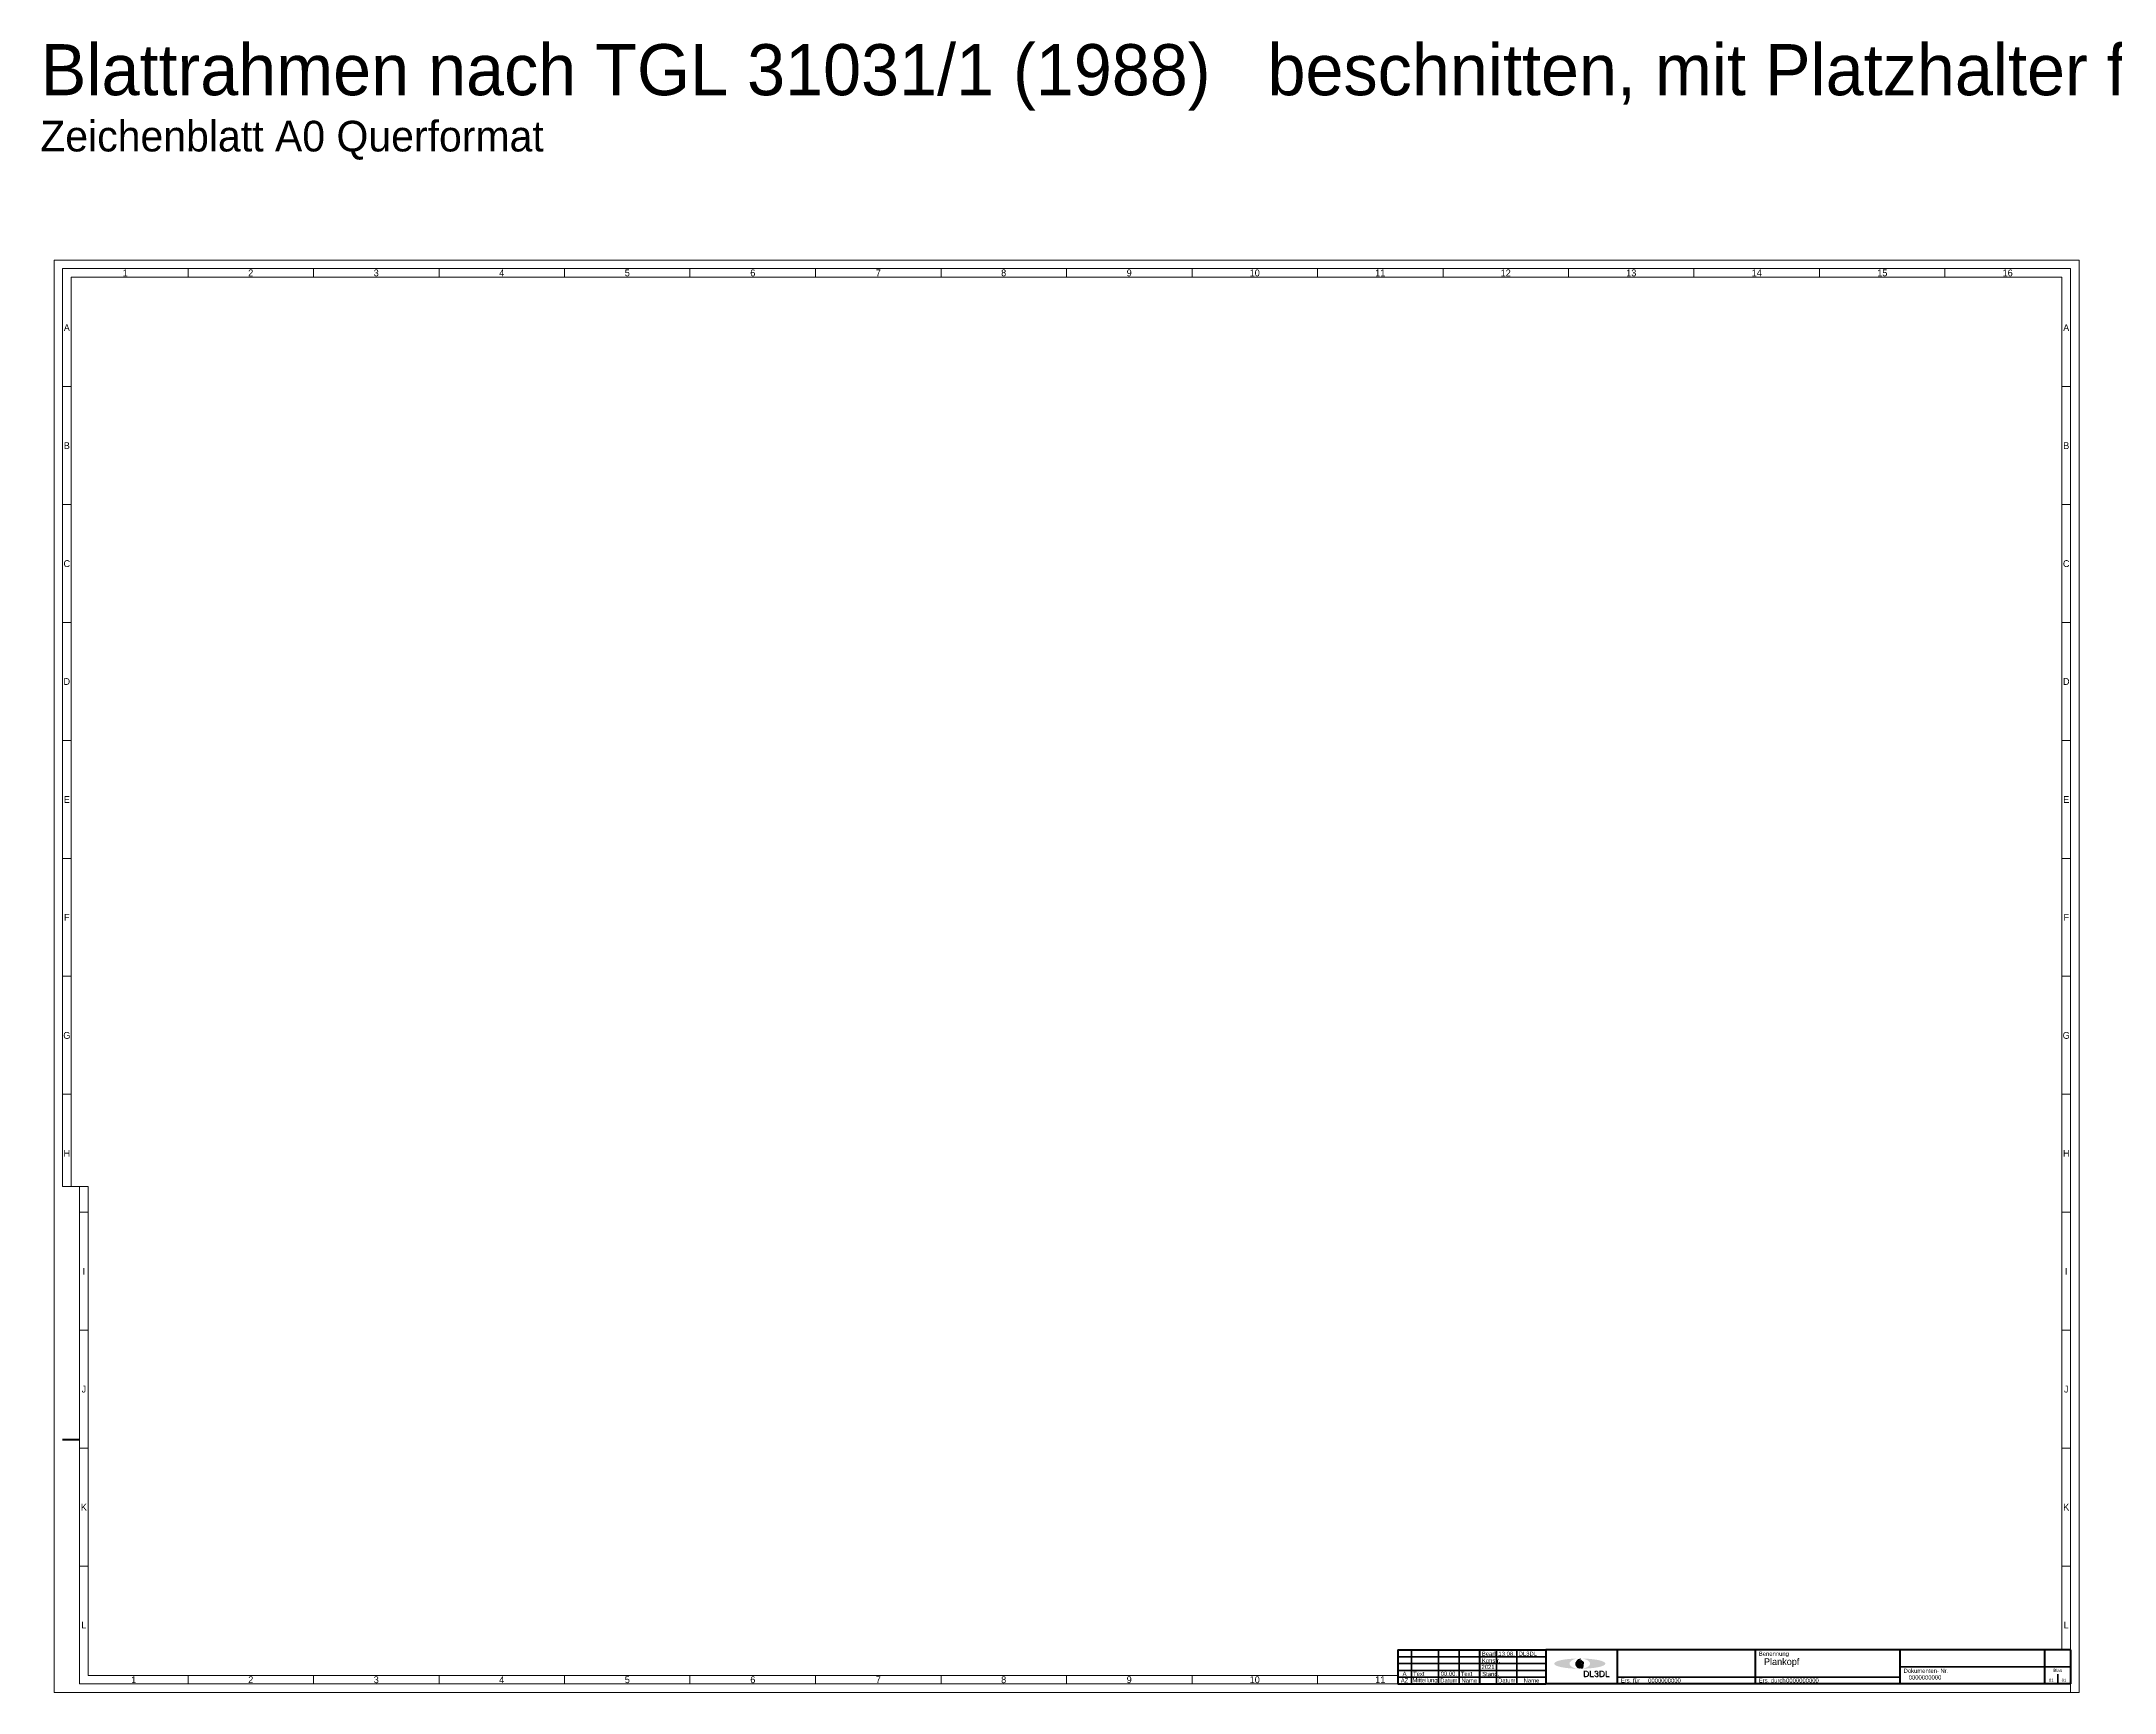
# Model space of a CAD drawing. Header units: millimetres. Extents: x -2 to 4162, y -72 to 4282.
# Drawn here: x -1 to 1216, y 851 to 1821 of the extents above; entities that cross this region are included whole.
import ezdxf
from ezdxf.enums import TextEntityAlignment as Align

# ---------------------------------------------------------------- set-up
doc = ezdxf.new("R2010")
doc.units = ezdxf.units.MM
for name, color, linetype, lineweight, true_color in [('_Logo_A_oval', 1, 'Continuous', 5, 0xff0000), ('_Logo_B_oval', 30, 'Continuous', 5, 0xff7f00), ('_Logo_C_oval', 16, 'Continuous', 5, 0x4c0000), ('_Logo_Phoenix', 96, 'Continuous', 5, 0x004c00), ('_Logo_Text1', 5, 'Continuous', 5, 0x0000ff), ('_Logo_Text2', 1, 'Continuous', 5, 0xff0000), ('Begrenzungslinie Felder', 5, 'Continuous', 50, 0x0000ff), ('Begrenzungslinie Schriftfeld', 30, 'Continuous', 100, 0xff7f00), ('Blattformate', 2, 'Continuous', 5, 0xffff00), ('Hilfe', 6, 'Continuous', 5, 0xff00ff), ('Legende', 7, 'Continuous', 5, 0x000000), ('Lochung', 94, 'Continuous', 50, 0x008000), ('Text_Ausgef', 3, 'Continuous', 5, 0x00ff00), ('Text_Vorgabe', 1, 'Continuous', 5, 0xff0000), ('Zeichnungsrahmen_1', 7, 'Continuous', 5, 0x000000), ('Zeilenlinie', 134, 'Continuous', 35, 0x008080)]:
    doc.layers.add(name, color=color, linetype=linetype, lineweight=lineweight, true_color=true_color)
doc.styles.add('textstyle111', font='')
doc.styles.add('textstyle112', font='')
doc.styles.add('textstyle113', font='')
doc.styles.add('textstyle114', font='')
doc.styles.add('textstyle129', font='')
doc.styles.add('textstyle169', font='')
doc.styles.add('textstyle170', font='')
doc.styles.add('textstyle295', font='')
doc.styles.add('textstyle296', font='')
doc.styles.add('textstyle321', font='')
doc.styles.add('textstyle327', font='')
doc.styles.add('textstyle331', font='')
doc.styles.add('textstyle351', font='')
doc.styles.add('textstyle360', font='')
doc.styles.add('textstyle372', font='')
doc.styles.add('textstyle392', font='')
doc.styles.add('textstyle402', font='')
doc.styles.add('textstyle403', font='')
doc.styles.add('textstyle443', font='')
doc.styles.add('textstyle461', font='')
doc.styles.add('textstyle467', font='')
doc.styles.add('textstyle474', font='')
doc.styles.add('textstyle487', font='')
doc.styles.add('textstyle510', font='')
doc.styles.add('textstyle511', font='')
doc.styles.add('textstyle52', font='')
doc.styles.add('textstyle521', font='')
doc.styles.add('textstyle53', font='')
doc.styles.add('textstyle530', font='')
doc.styles.add('textstyle54', font='')
doc.styles.add('textstyle55', font='')
doc.styles.add('textstyle56', font='')
doc.styles.add('textstyle57', font='')
doc.styles.add('textstyle58', font='')
doc.styles.add('textstyle59', font='')
doc.styles.add('textstyle60', font='')
doc.styles.add('textstyle61', font='')
doc.styles.add('textstyle62', font='')
doc.styles.add('textstyle63', font='')
doc.styles.add('textstyle64', font='')
doc.styles.add('textstyle65', font='')
doc.styles.add('textstyle66', font='')
doc.styles.add('textstyle67', font='')
doc.styles.add('textstyle68', font='')
doc.styles.add('textstyle69', font='')
doc.styles.add('textstyle70', font='')
doc.styles.add('textstyle71', font='')
doc.styles.add('textstyle72', font='')
doc.styles.add('textstyle73', font='')
doc.styles.add('textstyle74', font='')
doc.styles.add('textstyle75', font='')
doc.styles.add('textstyle76', font='')
doc.styles.add('textstyle77', font='')
doc.styles.add('textstyle78', font='')
doc.styles.add('textstyle79', font='')
doc.styles.add('textstyle790', font='')
doc.styles.add('textstyle791', font='')
doc.styles.add('textstyle792', font='')
doc.styles.add('textstyle80', font='')
doc.styles.add('textstyle81', font='')
doc.styles.add('textstyle819', font='')
doc.styles.add('textstyle82', font='')
doc.styles.add('textstyle820', font='')
doc.styles.add('textstyle829', font='')
doc.styles.add('textstyle83', font='')
doc.styles.add('textstyle834', font='')
doc.styles.add('textstyle839', font='')
doc.styles.add('textstyle84', font='')
doc.styles.add('textstyle85', font='')
doc.styles.add('textstyle86', font='')
doc.styles.add('textstyle87', font='')
doc.styles.add('textstyle88', font='')
doc.styles.add('textstyle89', font='')
doc.styles.add('textstyle90', font='')
doc.styles.add('textstyle91', font='')
doc.styles.add('textstyle92', font='')
doc.styles.add('textstyle93', font='')
doc.styles.add('textstyle94', font='')
doc.styles.add('textstyle95', font='')
doc.styles.add('textstyle96', font='')
doc.styles.add('textstyle97', font='')
doc.styles.add('textstyle98', font='')
doc.styles.get('textstyle111').set_extended_font_data('TGL 31034-1')
doc.styles.get('textstyle112').set_extended_font_data('TGL 31034-1')
doc.styles.get('textstyle113').set_extended_font_data('TGL 31034-1')
doc.styles.get('textstyle114').set_extended_font_data('TGL 31034-1')
doc.styles.get('textstyle129').set_extended_font_data('TGL 31034-1')
doc.styles.get('textstyle169').set_extended_font_data('TGL 31034-1')
doc.styles.get('textstyle170').set_extended_font_data('TGL 31034-1')
doc.styles.get('textstyle295').set_extended_font_data('TGL 31034-1')
doc.styles.get('textstyle296').set_extended_font_data('TGL 31034-1')
doc.styles.get('textstyle321').set_extended_font_data('TGL 31034-1')
doc.styles.get('textstyle327').set_extended_font_data('TGL 31034-1')
doc.styles.get('textstyle331').set_extended_font_data('TGL 31034-1')
doc.styles.get('textstyle351').set_extended_font_data('TGL 31034-1')
doc.styles.get('textstyle360').set_extended_font_data('TGL 31034-1')
doc.styles.get('textstyle372').set_extended_font_data('TGL 31034-1')
doc.styles.get('textstyle392').set_extended_font_data('TGL 31034-1')
doc.styles.get('textstyle402').set_extended_font_data('TGL 31034-1')
doc.styles.get('textstyle403').set_extended_font_data('TGL 31034-1')
doc.styles.get('textstyle443').set_extended_font_data('TGL 31034-1')
doc.styles.get('textstyle461').set_extended_font_data('TGL 31034-1')
doc.styles.get('textstyle467').set_extended_font_data('TGL 31034-1')
doc.styles.get('textstyle474').set_extended_font_data('TGL 31034-1')
doc.styles.get('textstyle487').set_extended_font_data('TGL 31034-1')
doc.styles.get('textstyle510').set_extended_font_data('Arial')
doc.styles.get('textstyle511').set_extended_font_data('Arial')
doc.styles.get('textstyle52').set_extended_font_data('TGL 31034-1')
doc.styles.get('textstyle521').set_extended_font_data('TGL 31034-1')
doc.styles.get('textstyle53').set_extended_font_data('TGL 31034-1')
doc.styles.get('textstyle530').set_extended_font_data('TGL 31034-1')
doc.styles.get('textstyle54').set_extended_font_data('TGL 31034-1')
doc.styles.get('textstyle55').set_extended_font_data('TGL 31034-1')
doc.styles.get('textstyle56').set_extended_font_data('TGL 31034-1')
doc.styles.get('textstyle57').set_extended_font_data('TGL 31034-1')
doc.styles.get('textstyle58').set_extended_font_data('TGL 31034-1')
doc.styles.get('textstyle59').set_extended_font_data('TGL 31034-1')
doc.styles.get('textstyle60').set_extended_font_data('TGL 31034-1')
doc.styles.get('textstyle61').set_extended_font_data('TGL 31034-1')
doc.styles.get('textstyle62').set_extended_font_data('TGL 31034-1')
doc.styles.get('textstyle63').set_extended_font_data('TGL 31034-1')
doc.styles.get('textstyle64').set_extended_font_data('TGL 31034-1')
doc.styles.get('textstyle65').set_extended_font_data('TGL 31034-1')
doc.styles.get('textstyle66').set_extended_font_data('TGL 31034-1')
doc.styles.get('textstyle67').set_extended_font_data('TGL 31034-1')
doc.styles.get('textstyle68').set_extended_font_data('TGL 31034-1')
doc.styles.get('textstyle69').set_extended_font_data('TGL 31034-1')
doc.styles.get('textstyle70').set_extended_font_data('TGL 31034-1')
doc.styles.get('textstyle71').set_extended_font_data('TGL 31034-1')
doc.styles.get('textstyle72').set_extended_font_data('TGL 31034-1')
doc.styles.get('textstyle73').set_extended_font_data('TGL 31034-1')
doc.styles.get('textstyle74').set_extended_font_data('TGL 31034-1')
doc.styles.get('textstyle75').set_extended_font_data('TGL 31034-1')
doc.styles.get('textstyle76').set_extended_font_data('TGL 31034-1')
doc.styles.get('textstyle77').set_extended_font_data('TGL 31034-1')
doc.styles.get('textstyle78').set_extended_font_data('TGL 31034-1')
doc.styles.get('textstyle79').set_extended_font_data('TGL 31034-1')
doc.styles.get('textstyle790').set_extended_font_data('TGL 31034-1')
doc.styles.get('textstyle791').set_extended_font_data('TGL 31034-1')
doc.styles.get('textstyle792').set_extended_font_data('TGL 31034-1')
doc.styles.get('textstyle80').set_extended_font_data('TGL 31034-1')
doc.styles.get('textstyle81').set_extended_font_data('TGL 31034-1')
doc.styles.get('textstyle819').set_extended_font_data('TGL 31034-1')
doc.styles.get('textstyle82').set_extended_font_data('TGL 31034-1')
doc.styles.get('textstyle820').set_extended_font_data('TGL 31034-1')
doc.styles.get('textstyle829').set_extended_font_data('TGL 31034-1')
doc.styles.get('textstyle83').set_extended_font_data('TGL 31034-1')
doc.styles.get('textstyle834').set_extended_font_data('TGL 31034-1')
doc.styles.get('textstyle839').set_extended_font_data('TGL 31034-1')
doc.styles.get('textstyle84').set_extended_font_data('TGL 31034-1')
doc.styles.get('textstyle85').set_extended_font_data('TGL 31034-1')
doc.styles.get('textstyle86').set_extended_font_data('TGL 31034-1')
doc.styles.get('textstyle87').set_extended_font_data('TGL 31034-1')
doc.styles.get('textstyle88').set_extended_font_data('TGL 31034-1')
doc.styles.get('textstyle89').set_extended_font_data('TGL 31034-1')
doc.styles.get('textstyle90').set_extended_font_data('TGL 31034-1')
doc.styles.get('textstyle91').set_extended_font_data('TGL 31034-1')
doc.styles.get('textstyle92').set_extended_font_data('TGL 31034-1')
doc.styles.get('textstyle93').set_extended_font_data('TGL 31034-1')
doc.styles.get('textstyle94').set_extended_font_data('TGL 31034-1')
doc.styles.get('textstyle95').set_extended_font_data('TGL 31034-1')
doc.styles.get('textstyle96').set_extended_font_data('TGL 31034-1')
doc.styles.get('textstyle97').set_extended_font_data('TGL 31034-1')
doc.styles.get('textstyle98').set_extended_font_data('TGL 31034-1')

# ---------------------------------------------------------------- blocks, each defined once
blk = doc.blocks.new('block 1')
at = {"layer": '_Logo_A_oval'}
h = blk.add_hatch(color=256, dxfattribs=at)
edge = h.paths.add_edge_path()
edge.add_ellipse((-24.4, 16.3), major_axis=(7.52, 0), ratio=0.5, start_angle=0, end_angle=360)
edge = h.paths.add_edge_path()
edge.add_ellipse((-24.4, 16.3), major_axis=(11.3, 0), ratio=0.333333, start_angle=0, end_angle=360)
at = {"layer": '_Logo_B_oval'}
h = blk.add_hatch(color=256, dxfattribs=at)
edge = h.paths.add_edge_path()
edge.add_ellipse((-24.4, 16.3), major_axis=(11.3, 0), ratio=0.333333, start_angle=0, end_angle=360)
edge = h.paths.add_edge_path()
edge.add_ellipse((-24.4, 16.3), major_axis=(15, 0), ratio=0.25, start_angle=0, end_angle=360)
at = {"layer": '_Logo_C_oval'}
h = blk.add_hatch(color=256, dxfattribs=at)
edge = h.paths.add_edge_path()
edge.add_ellipse((-24.4, 16.3), major_axis=(15, 0), ratio=0.25, start_angle=0, end_angle=360)
edge = h.paths.add_edge_path()
edge.add_ellipse((-24.4, 16.3), major_axis=(18.8, 0), ratio=0.2, start_angle=0, end_angle=360)
at = {"layer": '_Logo_Phoenix'}
h = blk.add_hatch(color=256, dxfattribs=at)
edge = h.paths.add_edge_path()
edge.add_spline(control_points=[(-26.6, 17.9), (-27.8, 16.8), (-27.2, 14.8), (-27, 14.7)], knot_values=[0, 0, 0, 0, 1, 1, 1, 1], degree=3, periodic=0)
edge.add_spline(control_points=[(-27, 14.7), (-27, 14.8), (-27.6, 16.7), (-26.6, 17.9)], knot_values=[0, 0, 0, 0, 1, 1, 1, 1], degree=3, periodic=0)
h = blk.add_hatch(color=256, dxfattribs=at)
edge = h.paths.add_edge_path()
edge.add_spline(control_points=[(-25, 15.8), (-24.7, 15.6), (-24.9, 15.3), (-24.9, 15.3), (-24.9, 15.3), (-24.8, 15.1), (-24.3, 15.1), (-24.4, 15.5), (-24.5, 15.8), (-24.9, 16.2), (-25.2, 16.5), (-25.3, 16.8), (-25.1, 17.2), (-24.7, 17.4), (-24.6, 17.5), (-24.7, 17.7), (-24.9, 17.7), (-25.1, 17.6), (-25.3, 17.7), (-25.2, 18), (-25, 18.1), (-25, 18.1), (-25, 18.1), (-25, 18), (-25.1, 17.9), (-25.1, 17.8), (-24.8, 17.9), (-24.4, 18.1), (-23.8, 18.2), (-23.6, 18.2), (-23.6, 18.1), (-23.5, 17.9), (-23.6, 17.8), (-23.3, 17.8), (-23.1, 17.7), (-22.9, 17.5), (-23, 17.2), (-23.2, 17), (-23.3, 16.9), (-23.3, 16.9), (-23.3, 17.1), (-23.3, 17.2), (-23.5, 17.3), (-23.8, 17.2), (-23.9, 17), (-23.9, 16.7), (-23.6, 16.6), (-23.2, 16.4), (-23, 16.2)], knot_values=[0, 0, 0, 0, 1, 2, 3, 4, 5, 6, 7, 8, 9, 10, 11, 12, 13, 14, 15, 16, 17, 18, 19, 20, 21, 22, 23, 24, 25, 26, 27, 28, 29, 30, 31, 32, 33, 34, 35, 36, 37, 38, 39, 40, 41, 42, 43, 44, 45, 46, 46, 46, 46], degree=3, periodic=0)
edge.add_spline(control_points=[(-23, 16.2), (-22.8, 15.8), (-22.6, 15.3), (-22.7, 14.9), (-22.9, 14.4), (-23, 14.2), (-23, 14.2), (-22.5, 14.5), (-22.4, 15), (-22.4, 15.4), (-22.4, 15.5), (-22.3, 15.2), (-22.3, 14.8), (-22.4, 14.5), (-22.8, 13.7), (-23.2, 13.4), (-23.7, 13.3), (-24.3, 13.3), (-24.7, 13.5), (-24.7, 13.5), (-24.7, 13.5)], knot_values=[0, 0, 0, 0, 1, 2, 3, 4, 5, 6, 7, 8, 9, 10, 11, 12, 13, 14, 15, 16, 17, 18, 18, 18, 18], degree=3, periodic=0)
edge.add_spline(control_points=[(-24.7, 13.5), (-24.7, 13.5), (-24.7, 13.4), (-27.6, 16.8), (-24.6, 19.2)], knot_values=[0, 0, 0, 0, 1, 2, 2, 2, 2], degree=3, periodic=0)
edge.add_spline(control_points=[(-24.6, 19.2), (-25.9, 17.4), (-25, 15.8), (-25, 15.8), (-25, 15.8), (-25, 15.8), (-25, 15.8)], knot_values=[0, 0, 0, 0, 1, 2, 3, 4, 4, 4, 4], degree=3, periodic=0)
h = blk.add_hatch(color=256, dxfattribs=at)
edge = h.paths.add_edge_path()
edge.add_spline(control_points=[(-25.1, 19.2), (-26.6, 16.3), (-25.2, 13.3), (-25.2, 13.3), (-25.2, 13.3), (-27.3, 16.4), (-25.1, 19.2), (-25.1, 19.2), (-25.1, 19.2)], knot_values=[0, 0, 0, 0, 1, 2, 3, 4, 5, 6, 6, 6, 6], degree=3, periodic=0)
h = blk.add_hatch(color=256, dxfattribs=at)
edge = h.paths.add_edge_path()
edge.add_spline(control_points=[(-26.7, 16.7), (-26.7, 13.9), (-24.2, 12.9), (-24.2, 12.9), (-24.2, 12.9), (-27, 13.6), (-26.7, 16.7), (-26.7, 16.7), (-26.7, 16.7)], knot_values=[0, 0, 0, 0, 1, 2, 3, 4, 5, 6, 6, 6, 6], degree=3, periodic=0)
h = blk.add_hatch(color=256, dxfattribs=at)
edge = h.paths.add_edge_path()
edge.add_spline(control_points=[(-23.8, 19.7), (-25.8, 19.3), (-26.6, 17.4), (-26.6, 17.4)], knot_values=[0, 0, 0, 0, 1, 1, 1, 1], degree=3, periodic=0)
edge.add_spline(control_points=[(-26.6, 17.4), (-26.6, 17.5), (-26.3, 19.7), (-23.8, 19.7)], knot_values=[0, 0, 0, 0, 1, 1, 1, 1], degree=3, periodic=0)
h = blk.add_hatch(color=256, dxfattribs=at)
edge = h.paths.add_edge_path()
edge.add_spline(control_points=[(-22.5, 16.9), (-22.5, 16.7), (-22.5, 16.5), (-22.4, 16.2), (-22.4, 15.9), (-22.4, 15.9), (-22.4, 15.9), (-22.3, 16.2), (-22.3, 16.6), (-22.4, 17.3), (-22.6, 17.9), (-22.8, 18.2), (-23.3, 18.6), (-24, 18.9), (-24, 18.9), (-24, 18.9)], knot_values=[0, 0, 0, 0, 1, 2, 3, 4, 5, 6, 7, 8, 9, 10, 11, 12, 13, 13, 13, 13], degree=3, periodic=0)
edge.add_spline(control_points=[(-24, 18.9), (-23.6, 18.7), (-23.4, 18.5), (-23.1, 18.2), (-22.9, 17.9), (-22.6, 17.3), (-22.5, 16.9)], knot_values=[0, 0, 0, 0, 1, 2, 3, 4, 4, 4, 4], degree=3, periodic=0)
h = blk.add_hatch(color=256, dxfattribs=at)
edge = h.paths.add_edge_path()
edge.add_spline(control_points=[(-21.9, 15.3), (-21.9, 14.9), (-22, 14.4), (-22.2, 14.1), (-22.5, 13.8), (-22.7, 13.6), (-22.7, 13.6), (-22.6, 13.8), (-22.4, 14.2), (-22.3, 14.5), (-22.3, 14.8), (-22.4, 15.5)], knot_values=[0, 0, 0, 0, 1, 2, 3, 4, 5, 6, 7, 8, 9, 9, 9, 9], degree=3, periodic=0)
edge.add_spline(control_points=[(-22.4, 15.5), (-22.2, 15.6), (-22.2, 15.8), (-22.2, 16.4), (-22.2, 17), (-22.2, 17.3), (-22.4, 17.9), (-22.5, 18), (-22.2, 17.5), (-22.1, 17.2), (-22, 16.8), (-21.9, 16.4), (-21.9, 15.8), (-21.9, 15.3)], knot_values=[0, 0, 0, 0, 1, 2, 3, 4, 5, 6, 7, 8, 9, 10, 11, 11, 11, 11], degree=3, periodic=0)
h = blk.add_hatch(color=256, dxfattribs=at)
edge = h.paths.add_edge_path()
edge.add_spline(control_points=[(-21.6, 16.2), (-21.6, 16.5), (-21.7, 16.8), (-21.7, 17.1), (-21.9, 17.4), (-22.1, 17.7), (-22.1, 17.7), (-22.1, 17.7)], knot_values=[0, 0, 0, 0, 1, 2, 3, 4, 5, 5, 5, 5], degree=3, periodic=0)
edge.add_spline(control_points=[(-22.1, 17.7), (-21.5, 17.4), (-21.6, 16.2), (-21.6, 16.2), (-21.6, 16.2)], knot_values=[0, 0, 0, 0, 1, 2, 2, 2, 2], degree=3, periodic=0)
h = blk.add_hatch(color=256, dxfattribs=at)
edge = h.paths.add_edge_path()
edge.add_spline(control_points=[(-23.4, 13.1), (-23.2, 13), (-22.7, 13), (-22.5, 13.1), (-22.2, 13.3), (-22.1, 13.7), (-22.1, 13.9), (-22.1, 14.1), (-22.1, 14.1), (-22.1, 14.1), (-22.1, 13.8), (-22.2, 13.7), (-22.4, 13.5), (-22.6, 13.4), (-22.8, 13.3), (-23.1, 13.2), (-23.3, 13.2), (-23.4, 13.2), (-23.5, 13.2), (-23.5, 13.2), (-23.5, 13.2), (-23.5, 13.2), (-23.4, 13.1), (-23.4, 13.1), (-23.4, 13.1)], knot_values=[0, 0, 0, 0, 1, 2, 3, 4, 5, 6, 7, 8, 9, 10, 11, 12, 13, 14, 15, 16, 17, 18, 19, 20, 21, 22, 22, 22, 22], degree=3, periodic=0)
for points in [[(-26.6, 17.9), (-27.8, 16.8), (-27.2, 14.8), (-27, 14.7)], [(-24.6, 19.2), (-27.6, 16.8), (-24.7, 13.4), (-24.7, 13.5), (-24.7, 13.5)], [(-26.6, 17.9), (-27.6, 16.7), (-27, 14.8), (-27, 14.7)], [(-26.7, 16.7), (-26.7, 13.9), (-24.2, 12.9), (-24.2, 12.9), (-24.2, 12.9), (-27, 13.6), (-26.7, 16.7), (-26.7, 16.7), (-26.7, 16.7)], [(-23.8, 19.7), (-26.3, 19.7), (-26.6, 17.5), (-26.6, 17.4)], [(-23.8, 19.7), (-25.8, 19.3), (-26.6, 17.4), (-26.6, 17.4)], [(-25.1, 19.2), (-26.6, 16.3), (-25.2, 13.3), (-25.2, 13.3), (-25.2, 13.3), (-27.3, 16.4), (-25.1, 19.2), (-25.1, 19.2), (-25.1, 19.2)], [(-24.6, 19.2), (-25.9, 17.4), (-25, 15.8), (-25, 15.8), (-25, 15.8), (-25, 15.8), (-25, 15.8)], [(-25, 15.8), (-24.7, 15.6), (-24.9, 15.3), (-24.9, 15.3), (-24.9, 15.3), (-24.8, 15.1), (-24.3, 15.1), (-24.4, 15.5), (-24.5, 15.8), (-24.9, 16.2), (-25.2, 16.5), (-25.3, 16.8), (-25.1, 17.2), (-24.7, 17.4), (-24.6, 17.5), (-24.7, 17.7), (-24.9, 17.7), (-25.1, 17.6), (-25.3, 17.7), (-25.2, 18), (-25, 18.1), (-25, 18.1), (-25, 18.1), (-25, 18), (-25.1, 17.9), (-25.1, 17.8), (-24.8, 17.9), (-24.4, 18.1), (-23.8, 18.2), (-23.6, 18.2), (-23.6, 18.1), (-23.5, 17.9), (-23.6, 17.8), (-23.3, 17.8), (-23.1, 17.7), (-22.9, 17.5), (-23, 17.2), (-23.2, 17), (-23.3, 16.9), (-23.3, 16.9), (-23.3, 17.1), (-23.3, 17.2), (-23.5, 17.3), (-23.8, 17.2), (-23.9, 17), (-23.9, 16.7), (-23.6, 16.6), (-23.2, 16.4), (-23, 16.2)], [(-23, 16.2), (-22.8, 15.8), (-22.6, 15.3), (-22.7, 14.9), (-22.9, 14.4), (-23, 14.2), (-23, 14.2), (-22.5, 14.5), (-22.4, 15), (-22.4, 15.4), (-22.4, 15.5), (-22.3, 15.2), (-22.3, 14.8), (-22.4, 14.5), (-22.8, 13.7), (-23.2, 13.4), (-23.7, 13.3), (-24.3, 13.3), (-24.7, 13.5), (-24.7, 13.5), (-24.7, 13.5)], [(-24, 18.9), (-23.6, 18.7), (-23.4, 18.5), (-23.1, 18.2), (-22.9, 17.9), (-22.6, 17.3), (-22.5, 16.9)], [(-22.5, 16.9), (-22.5, 16.7), (-22.5, 16.5), (-22.4, 16.2), (-22.4, 15.9), (-22.4, 15.9), (-22.4, 15.9), (-22.3, 16.2), (-22.3, 16.6), (-22.4, 17.3), (-22.6, 17.9), (-22.8, 18.2), (-23.3, 18.6), (-24, 18.9), (-24, 18.9), (-24, 18.9)], [(-21.9, 15.3), (-21.9, 14.9), (-22, 14.4), (-22.2, 14.1), (-22.5, 13.8), (-22.7, 13.6), (-22.7, 13.6), (-22.6, 13.8), (-22.4, 14.2), (-22.3, 14.5), (-22.3, 14.8), (-22.4, 15.5)], [(-22.4, 15.5), (-22.2, 15.6), (-22.2, 15.8), (-22.2, 16.4), (-22.2, 17), (-22.2, 17.3), (-22.4, 17.9), (-22.5, 18), (-22.2, 17.5), (-22.1, 17.2), (-22, 16.8), (-21.9, 16.4), (-21.9, 15.8), (-21.9, 15.3)], [(-22.1, 17.7), (-21.5, 17.4), (-21.6, 16.2), (-21.6, 16.2), (-21.6, 16.2)], [(-21.6, 16.2), (-21.6, 16.5), (-21.7, 16.8), (-21.7, 17.1), (-21.9, 17.4), (-22.1, 17.7), (-22.1, 17.7), (-22.1, 17.7)], [(-23.4, 13.1), (-23.2, 13), (-22.7, 13), (-22.5, 13.1), (-22.2, 13.3), (-22.1, 13.7), (-22.1, 13.9), (-22.1, 14.1), (-22.1, 14.1), (-22.1, 14.1), (-22.1, 13.8), (-22.2, 13.7), (-22.4, 13.5), (-22.6, 13.4), (-22.8, 13.3), (-23.1, 13.2), (-23.3, 13.2), (-23.4, 13.2), (-23.5, 13.2), (-23.5, 13.2), (-23.5, 13.2), (-23.5, 13.2), (-23.4, 13.1), (-23.4, 13.1), (-23.4, 13.1)]]:
    blk.add_open_spline(points, degree=3, dxfattribs=at)
at = {"layer": '_Logo_Text1', "style": 'textstyle511'}
blk.add_text('DL3DL', height=4.51, dxfattribs=at).set_placement((-12, 8.6), align=Align.MIDDLE_CENTER)
at = {"layer": '_Logo_Text2', "style": 'textstyle510'}
blk.add_text('DL3DL', height=4.51, dxfattribs=at).set_placement((-12.3, 8.9), align=Align.MIDDLE_CENTER)

msp = doc.modelspace()

# ---------------------------------------------------------------- linework, layer by layer
at = {"layer": 'Begrenzungslinie Felder'}
for p, q in [((843.6, 876.2), (843.6, 856.2)), ((882.6, 876.2), (882.6, 856.2)), ((924.6, 860.2), (924.6, 876.2)), ((1005.6, 856.2), (1005.6, 876.2)), ((1090.6, 856.2), (1090.6, 876.2)), ((1175.6, 856.2), (1175.6, 876.2)), ((924.6, 856.2), (924.6, 860.2))]:
    msp.add_line(p, q, dxfattribs=at)
at = {"layer": 'Begrenzungslinie Schriftfeld'}
for p, q in [((795.6, 876.2), (795.6, 872.2)), ((795.6, 876.2), (803.6, 876.2)), ((795.6, 872.2), (795.6, 868.2)), ((795.6, 868.2), (795.6, 864.2)), ((803.6, 876.2), (819.6, 876.2)), ((819.6, 876.2), (831.6, 876.2)), ((831.6, 876.2), (843.6, 876.2)), ((843.6, 876.2), (853.6, 876.2)), ((853.6, 876.2), (865.6, 876.2)), ((865.6, 876.2), (882.6, 876.2)), ((1005.6, 876.2), (882.6, 876.2)), ((1090.6, 876.2), (1005.6, 876.2)), ((1175.6, 876.2), (1090.6, 876.2)), ((1190.6, 876.2), (1175.6, 876.2)), ((1190.6, 876.2), (1190.6, 866.2)), ((1190.6, 866.2), (1190.6, 856.2)), ((795.6, 864.2), (795.6, 860.2)), ((795.6, 860.2), (795.6, 856.2)), ((795.6, 856.2), (882.6, 856.2)), ((1005.6, 856.2), (882.6, 856.2)), ((1090.6, 856.2), (1005.6, 856.2)), ((1175.6, 856.2), (1090.6, 856.2)), ((1183.1, 856.2), (1175.6, 856.2)), ((1190.6, 856.2), (1183.1, 856.2))]:
    msp.add_line(p, q, dxfattribs=at)
at = {"layer": 'Blattformate'}
for p, q in [((1195.6, 1692.2), (6.6, 1692.2)), ((6.6, 1692.2), (6.6, 851.2)), ((1195.6, 851.2), (1195.6, 1692.2)), ((6.6, 851.2), (1195.6, 851.2))]:
    msp.add_line(p, q, dxfattribs=at)
at = {"layer": 'Hilfe'}
for p, q in [((1190.6, 851.2), (1190.6, 856.2)), ((1195.6, 851.2), (1190.6, 851.2))]:
    msp.add_line(p, q, dxfattribs=at)
at = {"layer": 'Lochung'}
msp.add_line((11.6, 999.7), (21.6, 999.7), dxfattribs=at)
at = {"layer": 'Zeichnungsrahmen_1'}
for p, q in [((11.6, 1687.2), (11.6, 1148.2)), ((11.6, 1687.2), (1190.6, 1687.2)), ((16.6, 1148.2), (16.6, 1682.2)), ((1185.6, 1682.2), (16.6, 1682.2)), ((85.3, 1687.2), (85.3, 1682.2)), ((159, 1687.2), (159, 1682.2)), ((232.7, 1687.2), (232.7, 1682.2)), ((306.3, 1687.2), (306.3, 1682.2)), ((380, 1687.2), (380, 1682.2)), ((453.7, 1687.2), (453.7, 1682.2)), ((527.4, 1687.2), (527.4, 1682.2)), ((601.1, 1687.2), (601.1, 1682.2)), ((674.8, 1687.2), (674.8, 1682.2)), ((748.5, 1687.2), (748.5, 1682.2)), ((822.2, 1687.2), (822.2, 1682.2)), ((895.8, 1687.2), (895.8, 1682.2)), ((969.5, 1687.2), (969.5, 1682.2)), ((1043.2, 1687.2), (1043.2, 1682.2)), ((1116.9, 1687.2), (1116.9, 1682.2)), ((1185.6, 876.2), (1185.6, 1682.2)), ((1190.6, 1687.2), (1190.6, 876.2)), ((16.6, 1617.9), (11.6, 1617.9)), ((1190.6, 1617.9), (1185.6, 1617.9)), ((16.6, 1548.7), (11.6, 1548.7)), ((1190.6, 1548.7), (1185.6, 1548.7)), ((16.6, 1479.4), (11.6, 1479.4)), ((1190.6, 1479.4), (1185.6, 1479.4)), ((16.6, 1410.2), (11.6, 1410.2)), ((1190.6, 1410.2), (1185.6, 1410.2)), ((16.6, 1340.9), (11.6, 1340.9)), ((1190.6, 1340.9), (1185.6, 1340.9)), ((16.6, 1271.7), (11.6, 1271.7)), ((1190.6, 1271.7), (1185.6, 1271.7)), ((16.6, 1202.4), (11.6, 1202.4)), ((1190.6, 1202.4), (1185.6, 1202.4)), ((11.6, 1148.2), (26.6, 1148.2)), ((21.6, 856.2), (21.6, 1148.2)), ((26.6, 1148.2), (26.6, 861.2)), ((26.6, 1133.2), (21.6, 1133.2)), ((1190.6, 1133.2), (1185.6, 1133.2)), ((26.6, 1063.9), (21.6, 1063.9)), ((1190.6, 1063.9), (1185.6, 1063.9)), ((26.6, 994.7), (21.6, 994.7)), ((1190.6, 994.7), (1185.6, 994.7)), ((21.6, 925.4), (26.6, 925.4)), ((1190.6, 925.4), (1185.6, 925.4)), ((21.6, 856.2), (795.6, 856.2)), ((795.6, 861.2), (26.6, 861.2)), ((85.3, 861.2), (85.3, 856.2)), ((159, 861.2), (159, 856.2)), ((232.7, 861.2), (232.7, 856.2)), ((306.3, 861.2), (306.3, 856.2)), ((380, 861.2), (380, 856.2)), ((453.7, 861.2), (453.7, 856.2)), ((527.4, 861.2), (527.4, 856.2)), ((601.1, 861.2), (601.1, 856.2)), ((674.8, 861.2), (674.8, 856.2)), ((748.5, 861.2), (748.5, 856.2))]:
    msp.add_line(p, q, dxfattribs=at)
at = {"layer": 'Zeilenlinie'}
for p, q in [((795.6, 872.2), (843.6, 872.2)), ((795.6, 868.2), (843.6, 868.2)), ((803.6, 876.2), (803.6, 856.2)), ((819.6, 876.2), (819.6, 856.2)), ((831.6, 876.2), (831.6, 856.2)), ((843.6, 872.2), (882.6, 872.2)), ((843.6, 868.2), (882.6, 868.2)), ((853.6, 876.2), (853.6, 856.2)), ((865.6, 876.2), (865.6, 856.2)), ((1090.6, 866.2), (1190.6, 866.2)), ((795.6, 864.2), (843.6, 864.2)), ((795.6, 860.2), (843.6, 860.2)), ((843.6, 864.2), (882.6, 864.2)), ((843.6, 860.2), (882.6, 860.2)), ((924.6, 860.2), (1090.6, 860.2)), ((1183.1, 856.2), (1183.1, 861.9))]:
    msp.add_line(p, q, dxfattribs=at)

# ---------------------------------------------------------------- block references
at = {"layer": 'Begrenzungslinie Felder', "xscale": 0.8, "yscale": 0.8}
msp.add_blockref('block 1', (922, 855.1), dxfattribs=at)

# ---------------------------------------------------------------- texts
at = {"layer": 'Legende'}
for s, height, style, p in [('Blattrahmen nach TGL 31031/1 (1988)   beschnitten, mit Platzhalter für PK', 30, 'textstyle521', (-1.2, 1819)), ('Zeichenblatt A0 Querformat', 18, 'textstyle530', (-1.5, 1774))]:
    msp.add_text(s, height=height, dxfattribs=dict(at, style=style)).set_placement(p, align=Align.TOP_LEFT)
at = {"layer": 'Text_Ausgef'}
for s, height, style, p in [('2021', 2.5, 'textstyle129', (848.6, 866.2)), ('13.08.', 2.5, 'textstyle839', (859.5, 873.9)), ('A', 2.5, 'textstyle829', (799.6, 862.2)), ('00.00.', 2.5, 'textstyle834', (825.6, 862.2)), ('01', 1.8, 'textstyle820', (1179.3, 858.4)), ('01', 1.8, 'textstyle819', (1186.8, 858.4))]:
    msp.add_text(s, height=height, dxfattribs=dict(at, style=style)).set_placement(p, align=Align.MIDDLE_CENTER)
for s, height, style, p in [('DL3DL', 2.5, 'textstyle790', (866.6, 875.2)), ('Plankopf', 4, 'textstyle170', (1010.6, 871.3)), ('Text', 2.5, 'textstyle792', (804.6, 863.4)), ('Text', 2.5, 'textstyle791', (832.6, 863.4)), ('0000000000', 2.5, 'textstyle402', (942.6, 859.5)), ('0000000000', 2.5, 'textstyle295', (1023.6, 859.5)), ('0000000000', 2.5, 'textstyle169', (1095.6, 861.3))]:
    msp.add_text(s, height=height, dxfattribs=dict(at, style=style)).set_placement(p, align=Align.TOP_LEFT)
at = {"layer": 'Text_Vorgabe'}
for s, style, p in [('Bearb.', 'textstyle443', (845, 875.2)), ('Konstr.', 'textstyle467', (845, 871.2)), ('Benennung', 'textstyle360', (1007.6, 875.2)), ('Dokumenten- Nr.', 'textstyle392', (1092.6, 865.2)), ('Stand.', 'textstyle461', (845.2, 863.3)), ('Ers. für', 'textstyle403', (926.6, 859.5)), ('Ers. durch', 'textstyle296', (1007.6, 859.5))]:
    msp.add_text(s, height=2.5, dxfattribs=dict(at, style=style)).set_placement(p, align=Align.TOP_LEFT)
for s, height, style, p in [('Blatt', 1.8, 'textstyle372', (1183.1, 864.2)), ('ÄZ', 2.5, 'textstyle474', (799.6, 858.2)), ('Mitteilung', 2.5, 'textstyle487', (811.6, 858.4)), ('Datum', 2.5, 'textstyle327', (825.6, 858.2)), ('Name', 2.5, 'textstyle331', (837.6, 858.2)), ('Datum', 2.5, 'textstyle321', (859.6, 858.2)), ('Name', 2.5, 'textstyle351', (874.1, 858.2))]:
    msp.add_text(s, height=height, dxfattribs=dict(at, style=style)).set_placement(p, align=Align.MIDDLE_CENTER)
at = {"layer": 'Zeichnungsrahmen_1'}
for s, style, p in [('1', 'textstyle66', (48.4, 1684.7)), ('2', 'textstyle65', (122.1, 1684.7)), ('3', 'textstyle64', (195.8, 1684.7)), ('4', 'textstyle63', (269.5, 1684.7)), ('5', 'textstyle62', (343.2, 1684.7)), ('6', 'textstyle61', (416.9, 1684.7)), ('7', 'textstyle60', (490.6, 1684.7)), ('8', 'textstyle59', (564.2, 1684.7)), ('9', 'textstyle58', (637.9, 1684.7)), ('10', 'textstyle57', (711.6, 1684.7)), ('11', 'textstyle56', (785.3, 1684.7)), ('12', 'textstyle55', (859, 1684.7)), ('13', 'textstyle54', (932.7, 1684.7)), ('14', 'textstyle53', (1006.4, 1684.7)), ('15', 'textstyle52', (1080.1, 1684.7)), ('16', 'textstyle82', (1153.7, 1684.7)), ('A', 'textstyle81', (14.1, 1652.5)), ('A', 'textstyle80', (1188.1, 1652.5)), ('B', 'textstyle79', (14.1, 1583.3)), ('B', 'textstyle78', (1188.1, 1583.3)), ('C', 'textstyle77', (14.1, 1514)), ('C', 'textstyle76', (1188.1, 1514)), ('D', 'textstyle75', (14.1, 1444.8)), ('D', 'textstyle74', (1188.1, 1444.8)), ('E', 'textstyle73', (14.1, 1375.5)), ('E', 'textstyle72', (1188.1, 1375.5)), ('F', 'textstyle71', (14.1, 1306.3)), ('F', 'textstyle70', (1188.1, 1306.3)), ('G', 'textstyle69', (14.1, 1237)), ('G', 'textstyle68', (1188.1, 1237)), ('H', 'textstyle67', (14.1, 1167.8)), ('H', 'textstyle98', (1188.1, 1167.8)), ('I', 'textstyle97', (24.1, 1098.5)), ('I', 'textstyle114', (1188.1, 1098.5)), ('J', 'textstyle96', (24.1, 1029.3)), ('J', 'textstyle113', (1188.1, 1029.3)), ('K', 'textstyle95', (24.1, 960)), ('K', 'textstyle112', (1188.1, 960)), ('L', 'textstyle94', (24.1, 890.8)), ('L', 'textstyle111', (1188.1, 890.8)), ('1', 'textstyle93', (53.4, 858.7)), ('2', 'textstyle92', (122.1, 858.7)), ('3', 'textstyle91', (195.8, 858.7)), ('4', 'textstyle90', (269.5, 858.7)), ('5', 'textstyle89', (343.2, 858.7)), ('6', 'textstyle88', (416.9, 858.7)), ('7', 'textstyle87', (490.6, 858.7)), ('8', 'textstyle86', (564.2, 858.7)), ('9', 'textstyle85', (637.9, 858.7)), ('10', 'textstyle84', (711.6, 858.7)), ('11', 'textstyle83', (785.3, 858.7))]:
    msp.add_text(s, height=4, dxfattribs=dict(at, style=style)).set_placement(p, align=Align.MIDDLE_CENTER)

doc.saveas('drawing.dxf')
